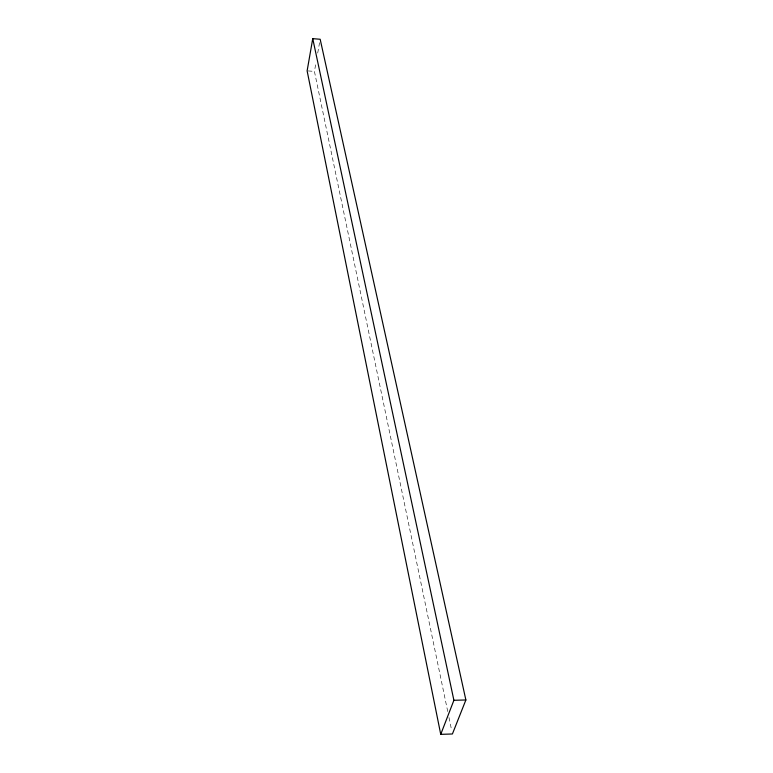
<?xml version="1.0" encoding="UTF-8"?>
<svg xmlns="http://www.w3.org/2000/svg" width="773" height="773" viewBox="0 0 773 773"><rect width="100%" height="100%" fill="white"/><g stroke="black" fill="none" stroke-linecap="round" stroke-linejoin="round"><path stroke-width="0.58" stroke-dasharray="3.87 2.9" d="M447.741 711.537L314.427 71.406L315.867 63.367M317.713 53.037L319.558 42.699M308.166 70.932L314.427 71.406M448.968 717.45L451.674 730.437"/><path stroke-width="1.16" d="M312.746 38.65L307.123 70.855L440.736 734.35L452.408 733.983L465.877 699.98L320.177 39.259L312.746 38.65L453.896 700.29L440.736 734.35M453.896 700.29L465.877 699.98"/></g></svg>
